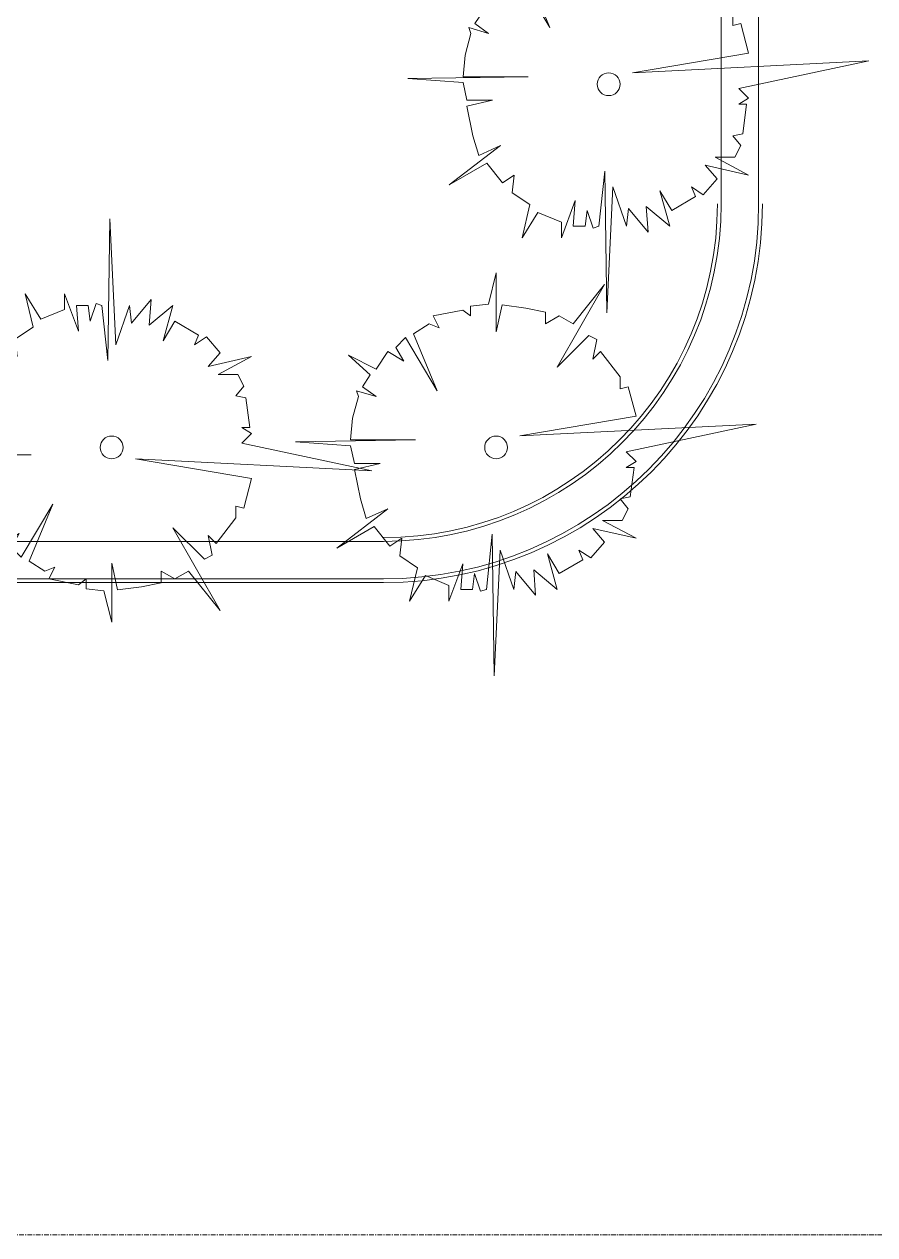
# Model space of a CAD drawing. Header units: millimetres. Extents: x 46079 to 131409, y 40831 to 60403.
# Drawn here: x 120435 to 122703, y 53537 to 56766 of the extents above; entities that cross this region are included whole.
import ezdxf

# ---------------------------------------------------------------- set-up
doc = ezdxf.new("R2010")
doc.units = ezdxf.units.MM
doc.linetypes.add('Grid Line', pattern=[22.225, 12.7, -3.175, 3.175, -3.175])
for name, color, linetype, lineweight in [('A-WALL', 113, 'Continuous', 18), ('G-IMPT', 8, 'Continuous', 18), ('L-PLNT-1', 253, 'Continuous', 18), ('S-GRID-1', 1, 'Grid Line', 9)]:
    doc.layers.add(name, color=color, linetype=linetype, lineweight=lineweight)

# ---------------------------------------------------------------- blocks, each defined once
blk = doc.blocks.new('CAY MAI VAN PHUC - CAY DUC SOC_dwg-2256080-TKCS_BỂ NƯỚC NGẦM - MẶT BẰNG NẮP BỂ')
at = {"layer": 'G-IMPT', "flags": 128}
blk.add_lwpolyline([(32.8, 479.5), (12.9, 293.4), (6.2, 771.8), (-13.8, 346.6), (-60.3, 479.5), (-67, 419.7), (-133.5, 499.4), (-126.8, 413), (-206.6, 479.5), (-173.4, 359.9), (-213.3, 426.3), (-293.1, 379.8), (-279.8, 346.6), (-319.7, 373.2), (-366.2, 320), (-326.3, 273.5), (-472.6, 306.7), (-359.6, 246.9), (-426.1, 246.9), (-446, 207.1), (-419.4, 173.8), (-452.7, 167.2), (-466, 67.5), (-439.4, 67.5), (-472.6, 47.6), (-439.4, 14.4), (-878.3, -78.6), (-80.3, -38.8), (-472.6, -105.2), (-446, -204.9), (-419.4, -198.2), (-419.4, -238.1), (-352.9, -324.5), (-326.3, -297.9), (-339.6, -364.4), (-313, -377.6), (-206.6, -271.3), (-366.2, -550.4), (-259.8, -417.5), (-213.3, -444.1), (-166.7, -417.5), (-166.7, -457.4), (-100.2, -470.7), (-19.9, -481.4), (-0.5, -390.9), (-0.5, -590.3), (26.2, -484), (86, -477.3), (86, -444.1), (112.6, -464), (212.4, -444.1), (192.4, -404.2), (225.7, -417.5), (278.9, -384.3), (199.1, -191.6), (305.5, -371), (338.7, -337.8), (312.1, -291.3), (365.3, -324.5), (405.2, -264.7), (498.3, -311.2), (425.2, -244.8), (451.8, -204.9), (405.2, -171.7), (471.7, -191.6), (465.1, -171.7), (485, -98.6), (491.7, -25.5), (272.2, -25.5), (677.9, -18.8), (491.7, -5.6), (478.4, 54.2), (391.9, 54.2), (478.4, 74.2), (458.4, 173.8), (438.5, 240.3), (365.3, 207.1), (538.2, 340), (411.9, 266.9), (358.7, 333.3), (318.8, 306.7), (325.4, 366.5), (265.6, 406.4), (292.2, 519.4), (239, 433), (159.2, 466.2), (159.2, 519.4), (112.6, 393.1), (119.3, 479.5), (79.4, 479.5), (72.7, 426.3), (52.8, 486.1)], close=True, dxfattribs=at)
at = {"layer": 'G-IMPT'}
blk.add_circle((0, 0), 38.6, dxfattribs=at)
blk = doc.blocks.new('CAY MAI VAN PHUC - CAY BONG TRANG-2256081-TKCS_BỂ NƯỚC NGẦM - MẶT BẰNG NẮP BỂ')
at = {"xscale": 0.7894736842105263, "yscale": 0.7894736842105263, "zscale": 0.7894736842105263}
blk.add_blockref('CAY MAI VAN PHUC - CAY DUC SOC_dwg-2256080-TKCS_BỂ NƯỚC NGẦM - MẶT BẰNG NẮP BỂ', (0, 0), dxfattribs=at)
blk = doc.blocks.new('CAY MAI VAN PHUC - CAY BONG TRANG-2256527-TKCS_BỂ NƯỚC NGẦM - MẶT BẰNG NẮP BỂ')
at = {"extrusion": (0, 0, -1), "xscale": 0.7894736842105263, "yscale": 0.7894736842105263, "zscale": -0.7894736842105263, "rotation": 180}
blk.add_blockref('CAY MAI VAN PHUC - CAY DUC SOC_dwg-2256080-TKCS_BỂ NƯỚC NGẦM - MẶT BẰNG NẮP BỂ', (0, 0), dxfattribs=at)

msp = doc.modelspace()

# ---------------------------------------------------------------- linework, layer by layer
at = {"layer": 'A-WALL'}
for p, q in [((122293.3, 56286.3), (122293.3, 58508.2)), ((122393.3, 58508.2), (122393.3, 56286.3)), ((119393.3, 55386.3), (121393.3, 55386.3)), ((121393.3, 55286.3), (119993.3, 55286.3)), ((121393.3, 55276.3), (120003.3, 55276.3))]:
    msp.add_line(p, q, dxfattribs=at)
for radius, end in [(900, 0), (1000, 360), (1010, 360), (1000, 0), (890, 0), (900, 0)]:
    msp.add_arc((121393.3, 56286.3), radius, 270, end, dxfattribs=at)
at = {"layer": 'S-GRID-1'}
msp.add_line((127479.4, 53536.9), (108127, 53536.9), dxfattribs=at)

# ---------------------------------------------------------------- block references
at = {"layer": 'L-PLNT-1', "rotation": 180}
for name, p in [('CAY MAI VAN PHUC - CAY BONG TRANG-2256081-TKCS_BỂ NƯỚC NGẦM - MẶT BẰNG NẮP BỂ', (121993.3, 56605.6)), ('CAY MAI VAN PHUC - CAY BONG TRANG-2256527-TKCS_BỂ NƯỚC NGẦM - MẶT BẰNG NẮP BỂ', (120668.3, 55636.9)), ('CAY MAI VAN PHUC - CAY BONG TRANG-2256081-TKCS_BỂ NƯỚC NGẦM - MẶT BẰNG NẮP BỂ', (121693.3, 55636.9))]:
    msp.add_blockref(name, p, dxfattribs=at)

doc.saveas('drawing.dxf')
